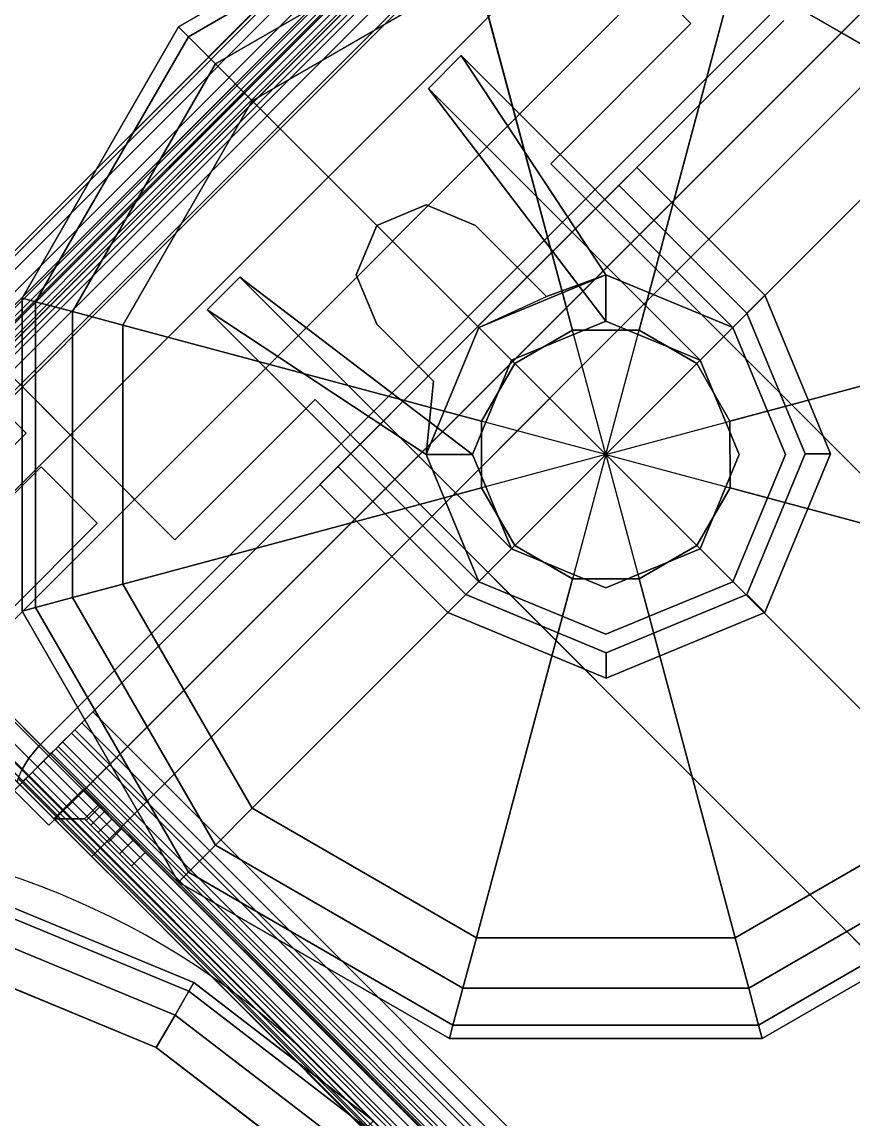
# Model space of a CAD drawing. Extents: x -170 to 1783, y -20 to 1205.
# Drawn here: x 156.878 to 158.187, y 613.785 to 615.512 of the extents above; entities that cross this region are included whole.
import ezdxf

# ---------------------------------------------------------------- set-up
doc = ezdxf.new("R2010")
doc.units = 0
doc.header["$LTSCALE"] = 96
doc.header["$MEASUREMENT"] = 0
for name, color, linetype in [('A-FURN-3-PANEL-GLIDE', 7, 'Continuous'), ('A-FURN-3-PANEL-GLIDE-HOUSING', 7, 'Continuous'), ('A-FURN-3-PANEL-RACE', 7, 'Continuous'), ('A-FURN-3-PANEL-SIDE1', 7, 'Continuous'), ('A-FURN-3-PANEL-TOPCAP', 7, 'Continuous'), ('A-FURN-3-PANEL-TRIM', 7, 'Continuous'), ('A-FURN-3-WKSF-TOP', 7, 'Continuous'), ('A-FURN-3-WKSF-TRIM', 7, 'Continuous'), ('A-FURN-P-PNLS', 7, 'Continuous'), ('A-FURN-P-WKSF', 7, 'Continuous'), ('MAIN_PANEL', 7, 'Continuous'), ('MAIN_PANEL_COMP', 7, 'Continuous'), ('MAIN_WKSURF', 7, 'Continuous')]:
    doc.layers.add(name, color=color, linetype=linetype)

# ---------------------------------------------------------------- blocks, each defined once
blk = doc.blocks.new('EC-EFN-244')
at = {"layer": 'A-FURN-3-PANEL-GLIDE', "color": 20, "linetype": 'Continuous'}
for points in [[(0.4201, 1.8052, 0.2464), (0.4091, 1.8242, 0.1642), (0.885, 1.9517, 0.1642), (0.885, 1.9297, 0.2464)], [(0.4091, 1.8242, 0.1642), (0.4201, 1.8052, 0.0821), (0.885, 1.9297, 0.0821), (0.885, 1.9517, 0.1642)], [(0.4502, 1.7531, 0.3065), (0.4201, 1.8052, 0.2464), (0.885, 1.9297, 0.2464), (0.885, 1.8696, 0.3065)], [(0.4201, 1.8052, 0.0821), (0.4502, 1.7531, 0.022), (0.885, 1.8696, 0.022), (0.885, 1.9297, 0.0821)], [(0.4912, 1.682, 0.3285), (0.4502, 1.7531, 0.3065), (0.885, 1.8696, 0.3065), (0.885, 1.7875, 0.3285)], [(0.4502, 1.7531, 0.022), (0.4912, 1.682), (0.885, 1.7875), (0.885, 1.8696, 0.022)], [(0.7837, 1.1754, 0.3285), (0.4912, 1.682, 0.3285), (0.885, 1.7875, 0.3285), (0.885, 1.2025, 0.3285)], [(0.885, 1.2025, 0.3285), (0.885, 1.7875, 0.3285), (1.2787, 1.682, 0.3285), (0.9862, 1.1754, 0.3285)], [(0.7096, 1.1013, 0.3285), (0.203, 1.3937, 0.3285), (0.4912, 1.682, 0.3285), (0.7837, 1.1754, 0.3285)], [(0.9862, 1.1754, 0.3285), (1.2787, 1.682, 0.3285), (1.567, 1.3937, 0.3285), (1.0604, 1.1013, 0.3285)], [(-0.0447, 1, 0.2464), (-0.0668, 1, 0.1642), (0.0608, 1.4759, 0.1642), (0.0798, 1.4649, 0.2464)], [(-0.0668, 1, 0.1642), (-0.0447, 1, 0.0821), (0.0798, 1.4649, 0.0821), (0.0608, 1.4759, 0.1642)], [(0.0154, 1, 0.3065), (-0.0447, 1, 0.2464), (0.0798, 1.4649, 0.2464), (0.1319, 1.4348, 0.3065)], [(-0.0447, 1, 0.0821), (0.0154, 1, 0.022), (0.1319, 1.4348, 0.022), (0.0798, 1.4649, 0.0821)], [(0.0975, 1, 0.3285), (0.0154, 1, 0.3065), (0.1319, 1.4348, 0.3065), (0.203, 1.3937, 0.3285)], [(0.0154, 1, 0.022), (0.0975, 1), (0.203, 1.3937), (0.1319, 1.4348, 0.022)], [(0.6825, 1, 0.3285), (0.0975, 1, 0.3285), (0.203, 1.3937, 0.3285), (0.7096, 1.1013, 0.3285)], [(1.0604, 1.1013, 0.3285), (1.567, 1.3937, 0.3285), (1.6725, 1, 0.3285), (1.0875, 1, 0.3285)], [(0.7837, 1.1754, 3.5747), (0.7837, 1.1754, 0.3285), (0.885, 1.2025, 0.3285), (0.885, 1.2025, 3.5747)], [(0.885, 1.2025, 3.5747), (0.885, 1.2025, 0.3285), (0.9862, 1.1754, 0.3285), (0.9862, 1.1754, 3.5747)], [(0.7096, 1.1013, 3.5747), (0.7096, 1.1013, 0.3285), (0.7837, 1.1754, 0.3285), (0.7837, 1.1754, 3.5747)], [(0.9862, 1.1754, 3.5747), (0.9862, 1.1754, 0.3285), (1.0604, 1.1013, 0.3285), (1.0604, 1.1013, 3.5747)], [(0.6825, 1, 3.5747), (0.6825, 1, 0.3285), (0.7096, 1.1013, 0.3285), (0.7096, 1.1013, 3.5747)], [(1.0604, 1.1013, 3.5747), (1.0604, 1.1013, 0.3285), (1.0875, 1, 0.3285), (1.0875, 1, 3.5747)], [(0.0798, 0.5351, 0.2464), (0.0608, 0.5241, 0.1642), (-0.0668, 1, 0.1642), (-0.0447, 1, 0.2464)], [(0.0608, 0.5241, 0.1642), (0.0798, 0.5351, 0.0821), (-0.0447, 1, 0.0821), (-0.0668, 1, 0.1642)], [(0.1319, 0.5652, 0.3065), (0.0798, 0.5351, 0.2464), (-0.0447, 1, 0.2464), (0.0154, 1, 0.3065)], [(0.0798, 0.5351, 0.0821), (0.1319, 0.5652, 0.022), (0.0154, 1, 0.022), (-0.0447, 1, 0.0821)], [(0.203, 0.6063, 0.3285), (0.1319, 0.5652, 0.3065), (0.0154, 1, 0.3065), (0.0975, 1, 0.3285)], [(0.1319, 0.5652, 0.022), (0.203, 0.6063), (0.0975, 1), (0.0154, 1, 0.022)], [(0.7096, 0.8988, 0.3285), (0.203, 0.6063, 0.3285), (0.0975, 1, 0.3285), (0.6825, 1, 0.3285)], [(0.7096, 0.8988, 3.5747), (0.7096, 0.8988, 0.3285), (0.6825, 1, 0.3285), (0.6825, 1, 3.5747)], [(1.0875, 1, 3.5747), (1.0875, 1, 0.3285), (1.0604, 0.8988, 0.3285), (1.0604, 0.8988, 3.5747)], [(1.0875, 1, 0.3285), (1.6725, 1, 0.3285), (1.567, 0.6063, 0.3285), (1.0604, 0.8988, 0.3285)], [(1.6725, 1, 0.3285), (1.7546, 1, 0.3065), (1.6381, 0.5652, 0.3065), (1.567, 0.6063, 0.3285)], [(1.7546, 1, 0.022), (1.6725, 1), (1.567, 0.6063), (1.6381, 0.5652, 0.022)], [(1.7546, 1, 0.3065), (1.8147, 1, 0.2464), (1.6902, 0.5351, 0.2464), (1.6381, 0.5652, 0.3065)], [(1.8147, 1, 0.0821), (1.7546, 1, 0.022), (1.6381, 0.5652, 0.022), (1.6902, 0.5351, 0.0821)], [(1.8147, 1, 0.2464), (1.8367, 1, 0.1642), (1.7092, 0.5241, 0.1642), (1.6902, 0.5351, 0.2464)], [(1.8367, 1, 0.1642), (1.8147, 1, 0.0821), (1.6902, 0.5351, 0.0821), (1.7092, 0.5241, 0.1642)], [(0.7837, 0.8246, 0.3285), (0.4912, 0.318, 0.3285), (0.203, 0.6063, 0.3285), (0.7096, 0.8988, 0.3285)], [(0.7837, 0.8246, 3.5747), (0.7837, 0.8246, 0.3285), (0.7096, 0.8988, 0.3285), (0.7096, 0.8988, 3.5747)], [(1.0604, 0.8988, 3.5747), (1.0604, 0.8988, 0.3285), (0.9862, 0.8246, 0.3285), (0.9862, 0.8246, 3.5747)], [(1.0604, 0.8988, 0.3285), (1.567, 0.6063, 0.3285), (1.2787, 0.318, 0.3285), (0.9862, 0.8246, 0.3285)], [(0.885, 0.7975, 0.3285), (0.885, 0.2125, 0.3285), (0.4912, 0.318, 0.3285), (0.7837, 0.8246, 0.3285)], [(0.885, 0.7975, 3.5747), (0.885, 0.7975, 0.3285), (0.7837, 0.8246, 0.3285), (0.7837, 0.8246, 3.5747)], [(0.9862, 0.8246, 3.5747), (0.9862, 0.8246, 0.3285), (0.885, 0.7975, 0.3285), (0.885, 0.7975, 3.5747)], [(0.9862, 0.8246, 0.3285), (1.2787, 0.318, 0.3285), (0.885, 0.2125, 0.3285), (0.885, 0.7975, 0.3285)], [(0.4912, 0.318, 0.3285), (0.4502, 0.2469, 0.3065), (0.1319, 0.5652, 0.3065), (0.203, 0.6063, 0.3285)], [(0.4502, 0.2469, 0.022), (0.4912, 0.318), (0.203, 0.6063), (0.1319, 0.5652, 0.022)], [(1.567, 0.6063, 0.3285), (1.6381, 0.5652, 0.3065), (1.3198, 0.2469, 0.3065), (1.2787, 0.318, 0.3285)], [(1.6381, 0.5652, 0.022), (1.567, 0.6063), (1.2787, 0.318), (1.3198, 0.2469, 0.022)], [(0.4502, 0.2469, 0.3065), (0.4201, 0.1948, 0.2464), (0.0798, 0.5351, 0.2464), (0.1319, 0.5652, 0.3065)], [(0.4201, 0.1948, 0.0821), (0.4502, 0.2469, 0.022), (0.1319, 0.5652, 0.022), (0.0798, 0.5351, 0.0821)], [(1.6381, 0.5652, 0.3065), (1.6902, 0.5351, 0.2464), (1.3499, 0.1948, 0.2464), (1.3198, 0.2469, 0.3065)], [(1.6902, 0.5351, 0.0821), (1.6381, 0.5652, 0.022), (1.3198, 0.2469, 0.022), (1.3499, 0.1948, 0.0821)], [(0.4201, 0.1948, 0.2464), (0.4091, 0.1758, 0.1642), (0.0608, 0.5241, 0.1642), (0.0798, 0.5351, 0.2464)], [(0.4091, 0.1758, 0.1642), (0.4201, 0.1948, 0.0821), (0.0798, 0.5351, 0.0821), (0.0608, 0.5241, 0.1642)], [(1.6902, 0.5351, 0.2464), (1.7092, 0.5241, 0.1642), (1.3609, 0.1758, 0.1642), (1.3499, 0.1948, 0.2464)], [(1.7092, 0.5241, 0.1642), (1.6902, 0.5351, 0.0821), (1.3499, 0.1948, 0.0821), (1.3609, 0.1758, 0.1642)], [(0.885, 0.2125, 0.3285), (0.885, 0.1304, 0.3065), (0.4502, 0.2469, 0.3065), (0.4912, 0.318, 0.3285)], [(0.885, 0.1304, 0.022), (0.885, 0.2125), (0.4912, 0.318), (0.4502, 0.2469, 0.022)], [(1.2787, 0.318, 0.3285), (1.3198, 0.2469, 0.3065), (0.885, 0.1304, 0.3065), (0.885, 0.2125, 0.3285)], [(1.3198, 0.2469, 0.022), (1.2787, 0.318), (0.885, 0.2125), (0.885, 0.1304, 0.022)], [(0.885, 0.1304, 0.3065), (0.885, 0.0703, 0.2464), (0.4201, 0.1948, 0.2464), (0.4502, 0.2469, 0.3065)], [(0.885, 0.0703, 0.0821), (0.885, 0.1304, 0.022), (0.4502, 0.2469, 0.022), (0.4201, 0.1948, 0.0821)], [(1.3198, 0.2469, 0.3065), (1.3499, 0.1948, 0.2464), (0.885, 0.0703, 0.2464), (0.885, 0.1304, 0.3065)], [(1.3499, 0.1948, 0.0821), (1.3198, 0.2469, 0.022), (0.885, 0.1304, 0.022), (0.885, 0.0703, 0.0821)], [(0.885, 0.0703, 0.2464), (0.885, 0.0483, 0.1642), (0.4091, 0.1758, 0.1642), (0.4201, 0.1948, 0.2464)], [(0.885, 0.0483, 0.1642), (0.885, 0.0703, 0.0821), (0.4201, 0.1948, 0.0821), (0.4091, 0.1758, 0.1642)], [(1.3499, 0.1948, 0.2464), (1.3609, 0.1758, 0.1642), (0.885, 0.0483, 0.1642), (0.885, 0.0703, 0.2464)], [(1.3609, 0.1758, 0.1642), (1.3499, 0.1948, 0.0821), (0.885, 0.0703, 0.0821), (0.885, 0.0483, 0.1642)]]:
    blk.add_3dface(points, dxfattribs=at)
at = {"layer": 'A-FURN-3-PANEL-GLIDE', "color": 20, "linetype": 'Continuous', "invisible_edges": 12}
for points in [[(0.885, 1), (0.885, 1.7875), (0.4912, 1.682)], [(0.885, 1), (1.2787, 1.682), (0.885, 1.7875)], [(0.885, 1), (0.4912, 1.682), (0.203, 1.3937)], [(0.885, 1), (1.567, 1.3937), (1.2787, 1.682)], [(0.885, 1), (0.203, 1.3937), (0.0975, 1)], [(0.885, 1), (1.6725, 1), (1.567, 1.3937)], [(0.885, 1), (0.0975, 1), (0.203, 0.6063)], [(0.885, 1), (0.203, 0.6063), (0.4912, 0.318)], [(0.885, 1), (0.4912, 0.318), (0.885, 0.2125)], [(0.885, 1), (0.885, 0.2125), (1.2787, 0.318)], [(0.885, 1), (1.2787, 0.318), (1.567, 0.6063)], [(0.885, 1), (1.567, 0.6063), (1.6725, 1)]]:
    blk.add_3dface(points, dxfattribs=at)
at = {"layer": 'A-FURN-3-PANEL-GLIDE-HOUSING', "color": 40, "linetype": 'Continuous'}
for points in [[(0.6, 1.3543, 4.1997), (0.6, 1.3143, 4.2397), (0.8848, 1.3143, 4.2397), (0.8848, 1.3543, 4.1997)], [(0.6, 1.3543, 3.6147), (0.6, 1.3543, 4.1997), (0.8848, 1.3543, 4.1997), (0.8848, 1.3543, 3.6147)], [(0.6, 1.3143, 3.5747), (0.6, 1.3543, 3.6147), (0.8848, 1.3543, 3.6147), (0.8848, 1.3143, 3.5747)], [(1.1344, 1.2509, 3.6147), (0.8848, 1.3543, 3.6147), (0.8848, 1.3543, 4.1997), (1.1344, 1.2509, 4.1997)], [(1.1344, 1.2509, 4.1997), (0.8848, 1.3543, 4.1997), (0.8848, 1.3143, 4.2397), (1.1061, 1.2227, 4.2397)], [(1.1061, 1.2227, 3.5747), (0.8848, 1.3143, 3.5747), (0.8848, 1.3543, 3.6147), (1.1344, 1.2509, 3.6147)], [(0.6849, 1.2001, 2.2447), (0.885, 1.283, 3.5747), (0.28, 1.283, 3.5747), (0.28, 1.283, 3.3867)], [(0.28, 1.21, 3.5747), (0.28, 1.21, 3.3867), (0.28, 1.283, 3.3867), (0.28, 1.283, 3.5747)], [(0.28, 1.283, 3.3867), (0.28, 1.21, 3.3867), (0.7365, 1.1485, 2.2447), (0.6849, 1.2001, 2.2447)], [(0.885, 1.283, 3.5747), (0.6849, 1.2001, 2.2447), (0.6849, 1.2001, 1.7347), (0.885, 1.283, 1.7347)], [(1.0851, 1.2001, 3.5747), (0.885, 1.283, 3.5747), (0.885, 1.283, 1.7347), (1.0851, 1.2001, 1.7347)], [(1.2378, 1.0013, 4.1997), (1.1344, 1.2509, 4.1997), (1.1061, 1.2227, 4.2397), (1.1978, 1.0013, 4.2397)], [(1.1978, 1.0013, 3.5747), (1.1061, 1.2227, 3.5747), (1.1344, 1.2509, 3.6147), (1.2378, 1.0013, 3.6147)], [(1.2378, 1.0013, 3.6147), (1.1344, 1.2509, 3.6147), (1.1344, 1.2509, 4.1997), (1.2378, 1.0013, 4.1997)], [(0.28, 1.21, 3.3867), (0.28, 1.21, 3.5747), (0.885, 1.21, 3.5747), (0.7365, 1.1485, 2.2447)], [(0.885, 1.21, 1.7347), (0.7365, 1.1485, 1.7347), (0.7365, 1.1485, 2.2447), (0.885, 1.21, 3.5747)], [(1.0335, 1.1485, 1.7347), (0.885, 1.21, 1.7347), (0.885, 1.21, 3.5747), (1.0335, 1.1485, 3.5747)], [(0.6849, 1.2001, 1.7347), (0.602, 1, 1.7347), (0.602, 1, 2.2447), (0.6849, 1.2001, 2.2447)], [(0.6849, 1.2001, 2.2447), (0.602, 1, 2.2447), (0.6432, 1.11, 2.2447)], [(0.6432, 1.11, 1.7347), (0.6849, 1.2001, 1.7347), (0.6849, 1.2001, 2.2447), (0.6432, 1.11, 2.2447)], [(1.168, 1, 3.5747), (1.0851, 1.2001, 3.5747), (1.0851, 1.2001, 1.7347), (1.168, 1, 1.7347)], [(0.7365, 1.1485, 1.7347), (0.675, 1, 1.7347), (0.675, 1, 2.2447), (0.7365, 1.1485, 2.2447)], [(1.095, 1, 1.7347), (1.0335, 1.1485, 1.7347), (1.0335, 1.1485, 3.5747), (1.095, 1, 3.5747)], [(0.485, 1.11, 2.2447), (0.4072, 1.0778, 2.2447), (0.4072, 1.0778, 1.7347), (0.485, 1.11, 1.7347)], [(0.485, 1.11, 1.7347), (0.6432, 1.11, 1.7347), (0.6432, 1.11, 2.2447), (0.485, 1.11, 2.2447)], [(0.4072, 1.0778, 2.2447), (0.375, 1, 2.2447), (0.375, 1, 1.7347), (0.4072, 1.0778, 1.7347)], [(0.375, 1, 2.2447), (0.4072, 0.9222, 2.2447), (0.4072, 0.9222, 1.7347), (0.375, 1, 1.7347)], [(0.602, 1, 1.7347), (0.6849, 0.7999, 1.7347), (0.6849, 0.7999, 2.2447), (0.602, 1, 2.2447)], [(0.675, 1, 1.7347), (0.7365, 0.8515, 1.7347), (0.7365, 0.8515, 2.2447), (0.675, 1, 2.2447)], [(1.0335, 0.8515, 1.7347), (1.095, 1, 1.7347), (1.095, 1, 3.5747), (1.0335, 0.8515, 3.5747)], [(1.0851, 0.7999, 3.5747), (1.168, 1, 3.5747), (1.168, 1, 1.7347), (1.0851, 0.7999, 1.7347)], [(1.1344, 0.7517, 4.1997), (1.2378, 1.0013, 4.1997), (1.1978, 1.0013, 4.2397), (1.1061, 0.78, 4.2397)], [(1.1061, 0.78, 3.5747), (1.1978, 1.0013, 3.5747), (1.2378, 1.0013, 3.6147), (1.1344, 0.7517, 3.6147)], [(1.1344, 0.7517, 3.6147), (1.2378, 1.0013, 3.6147), (1.2378, 1.0013, 4.1997), (1.1344, 0.7517, 4.1997)], [(0.4072, 0.9222, 2.2447), (0.485, 0.89, 2.2447), (0.485, 0.89, 1.7347), (0.4072, 0.9222, 1.7347)], [(0.6116, 0.89, 2.2447), (0.6116, 0.89, 1.7347), (0.485, 0.89, 1.7347), (0.485, 0.89, 2.2447)], [(0.6849, 0.7999, 1.7347), (0.6116, 0.89, 1.7347), (0.6116, 0.89, 2.2447), (0.6849, 0.7999, 2.2447)], [(0.28, 0.79, 3.3867), (0.28, 0.717, 3.3867), (0.6849, 0.7999, 2.2447), (0.7365, 0.8515, 2.2447)], [(0.7365, 0.8515, 1.7347), (0.885, 0.79, 1.7347), (0.885, 0.79, 3.5747), (0.7365, 0.8515, 2.2447)], [(0.885, 0.79, 1.7347), (1.0335, 0.8515, 1.7347), (1.0335, 0.8515, 3.5747), (0.885, 0.79, 3.5747)], [(0.6849, 0.7999, 2.2447), (0.885, 0.717, 3.5747), (0.885, 0.717, 1.7347), (0.6849, 0.7999, 1.7347)], [(0.885, 0.717, 3.5747), (1.0851, 0.7999, 3.5747), (1.0851, 0.7999, 1.7347), (0.885, 0.717, 1.7347)], [(0.28, 0.79, 3.3867), (0.28, 0.79, 3.5747), (0.28, 0.717, 3.5747), (0.28, 0.717, 3.3867)], [(0.8848, 0.6483, 4.1997), (1.1344, 0.7517, 4.1997), (1.1061, 0.78, 4.2397), (0.8848, 0.6883, 4.2397)], [(0.8848, 0.6883, 3.5747), (1.1061, 0.78, 3.5747), (1.1344, 0.7517, 3.6147), (0.8848, 0.6483, 3.6147)], [(0.8848, 0.6483, 3.6147), (1.1344, 0.7517, 3.6147), (1.1344, 0.7517, 4.1997), (0.8848, 0.6483, 4.1997)], [(0.8848, 0.6483, 4.1997), (0.8848, 0.6883, 4.2397), (0.6, 0.6883, 4.2397), (0.6, 0.6483, 4.1997)], [(0.8848, 0.6883, 3.5747), (0.8848, 0.6483, 3.6147), (0.6, 0.6483, 3.6147), (0.6, 0.6883, 3.5747)], [(0.8848, 0.6483, 4.1997), (0.6, 0.6483, 4.1997), (0.6, 0.6483, 3.6147), (0.8848, 0.6483, 3.6147)]]:
    blk.add_3dface(points, dxfattribs=at)
for points, invisible_edges in [([(0.6, 0.6883, 4.2397), (0.8848, 0.6883, 4.2397), (0.8848, 1.3143, 4.2397), (0.6, 1.3143, 4.2397)], 2), ([(0.6002, 1.283, 3.5747), (0.6, 1.3143, 3.5747), (0.8848, 1.3143, 3.5747), (0.885, 1.283, 3.5747)], 4), ([(1.1061, 0.78, 4.2397), (1.1061, 1.2227, 4.2397), (0.8848, 1.3143, 4.2397), (0.8848, 0.6883, 4.2397)], 5), ([(1.1061, 1.2227, 3.5747), (1.0851, 1.2001, 3.5747), (0.885, 1.283, 3.5747), (0.8848, 1.3143, 3.5747)], 5), ([(0.28, 1.21, 3.5747), (0.28, 1.283, 3.5747), (0.885, 1.283, 3.5747), (0.885, 1.21, 3.5747)], 4), ([(0.885, 1.21, 1.7347), (0.885, 1.283, 1.7347), (0.6849, 1.2001, 1.7347), (0.7365, 1.1485, 1.7347)], 5), ([(1.0335, 1.1485, 1.7347), (1.0851, 1.2001, 1.7347), (0.885, 1.283, 1.7347), (0.885, 1.21, 1.7347)], 5), ([(0.885, 1.21, 3.5747), (0.885, 1.283, 3.5747), (1.0851, 1.2001, 3.5747), (1.0335, 1.1485, 3.5747)], 5), ([(1.1978, 1.0013, 3.5747), (1.168, 1, 3.5747), (1.0851, 1.2001, 3.5747), (1.1061, 1.2227, 3.5747)], 5), ([(1.1978, 1.0013, 4.2397), (1.1061, 1.2227, 4.2397), (1.1061, 0.78, 4.2397)], 2), ([(0.7365, 1.1485, 1.7347), (0.6849, 1.2001, 1.7347), (0.602, 1, 1.7347), (0.675, 1, 1.7347)], 5), ([(0.6849, 1.2001, 2.2447), (0.7365, 1.1485, 2.2447), (0.675, 1, 2.2447), (0.602, 1, 2.2447)], 12), ([(0.6849, 1.2001, 1.7347), (0.6432, 1.11, 1.7347), (0.602, 1, 1.7347)], 2), ([(1.095, 1, 1.7347), (1.168, 1, 1.7347), (1.0851, 1.2001, 1.7347), (1.0335, 1.1485, 1.7347)], 5), ([(1.0851, 1.2001, 3.5747), (1.168, 1, 3.5747), (1.095, 1, 3.5747), (1.0335, 1.1485, 3.5747)], 10), ([(0.485, 1.11, 1.7347), (0.4072, 1.0778, 1.7347), (0.4072, 0.9222, 1.7347), (0.485, 0.89, 1.7347)], 10), ([(0.485, 1.11, 2.2447), (0.485, 0.89, 2.2447), (0.4072, 0.9222, 2.2447), (0.4072, 1.0778, 2.2447)], 5), ([(0.485, 1.11, 1.7347), (0.602, 1, 1.7347), (0.6432, 1.11, 1.7347)], 3), ([(0.602, 1, 1.7347), (0.485, 1.11, 1.7347), (0.485, 0.89, 1.7347)], 15), ([(0.485, 1.11, 2.2447), (0.6432, 1.11, 2.2447), (0.602, 1, 2.2447)], 14), ([(0.602, 1, 2.2447), (0.485, 0.89, 2.2447), (0.485, 1.11, 2.2447)], 15), ([(0.4072, 1.0778, 2.2447), (0.4072, 0.9222, 2.2447), (0.375, 1, 2.2447)], 1), ([(0.4072, 1.0778, 1.7347), (0.375, 1, 1.7347), (0.4072, 0.9222, 1.7347)], 12), ([(0.602, 1, 1.7347), (0.485, 0.89, 1.7347), (0.6116, 0.89, 1.7347)], 13), ([(0.602, 1, 2.2447), (0.6116, 0.89, 2.2447), (0.485, 0.89, 2.2447)], 13), ([(0.675, 1, 1.7347), (0.602, 1, 1.7347), (0.6849, 0.7999, 1.7347), (0.7365, 0.8515, 1.7347)], 5), ([(0.602, 1, 2.2447), (0.675, 1, 2.2447), (0.7365, 0.8515, 2.2447), (0.6849, 0.7999, 2.2447)], 9), ([(0.602, 1, 1.7347), (0.6116, 0.89, 1.7347), (0.6849, 0.7999, 1.7347)], 1), ([(0.602, 1, 2.2447), (0.6849, 0.7999, 2.2447), (0.6116, 0.89, 2.2447)], 13), ([(1.0851, 0.7999, 1.7347), (1.168, 1, 1.7347), (1.095, 1, 1.7347), (1.0335, 0.8515, 1.7347)], 10), ([(1.0851, 0.7999, 3.5747), (1.0335, 0.8515, 3.5747), (1.095, 1, 3.5747), (1.168, 1, 3.5747)], 5), ([(1.1061, 0.78, 3.5747), (1.0851, 0.7999, 3.5747), (1.168, 1, 3.5747), (1.1978, 1.0013, 3.5747)], 5), ([(0.885, 0.79, 3.5747), (0.28, 0.79, 3.5747), (0.28, 0.79, 3.3867), (0.7365, 0.8515, 2.2447)], 8), ([(0.6849, 0.7999, 1.7347), (0.885, 0.717, 1.7347), (0.885, 0.79, 1.7347), (0.7365, 0.8515, 1.7347)], 10), ([(0.885, 0.717, 1.7347), (1.0851, 0.7999, 1.7347), (1.0335, 0.8515, 1.7347), (0.885, 0.79, 1.7347)], 10), ([(0.885, 0.717, 3.5747), (0.885, 0.79, 3.5747), (1.0335, 0.8515, 3.5747), (1.0851, 0.7999, 3.5747)], 5), ([(0.6849, 0.7999, 2.2447), (0.28, 0.717, 3.3867), (0.28, 0.717, 3.5747), (0.885, 0.717, 3.5747)], 8), ([(0.8848, 0.6883, 3.5747), (0.885, 0.717, 3.5747), (1.0851, 0.7999, 3.5747), (1.1061, 0.78, 3.5747)], 5), ([(0.28, 0.717, 3.5747), (0.28, 0.79, 3.5747), (0.885, 0.79, 3.5747), (0.885, 0.717, 3.5747)], 4), ([(0.6, 0.6883, 3.5747), (0.6002, 0.717, 3.5747), (0.885, 0.717, 3.5747), (0.8848, 0.6883, 3.5747)], 4)]:
    blk.add_3dface(points, dxfattribs=dict(at, invisible_edges=invisible_edges))
at = {"layer": 'A-FURN-3-PANEL-RACE', "color": 40, "linetype": 'Continuous'}
for points, invisible_edges in [([(0.08, 2.0125, 3.515), (0.08, 2.0125, 0.3963), (23.92, 2.0125, 0.3963), (23.92, 2.0125, 3.515)], 8), ([(0.5, 1.5745, 0.3963), (23.5, 1.5745, 0.3963), (0.08, 2.0125, 0.3963), (0.08, 1.5745, 0.3963)], 3), ([(23.5, 1.5745, 0.3963), (23.92, 1.5745, 0.3963), (23.92, 2.0125, 0.3963), (0.08, 2.0125, 0.3963)], 8), ([(23.86, 1.9525, 0.4563), (0.14, 1.9525, 0.4563), (0.14, 1.9525, 3.515), (23.86, 1.9525, 3.515)], 4), ([(0.5, 1.5745, 0.4563), (0.14, 1.5745, 0.4563), (0.14, 1.9525, 0.4563), (23.5, 1.5745, 0.4563)], 12), ([(23.5, 1.5745, 0.4563), (0.14, 1.9525, 0.4563), (23.86, 1.9525, 0.4563), (23.86, 1.5745, 0.4563)], 1), ([(0.5, 1.5745, 0.3963), (0.08, 1.5745, 0.3963), (0.14, 1.5745, 0.4563), (0.5, 1.5745, 0.4563)], 2), ([(2.098, 1.2625, 0.3963), (21.902, 1.2625, 0.3963), (0.5, 1.5745, 0.3963), (0.5, 1.2625, 0.3963)], 3), ([(23.5, 1.2625, 0.3963), (23.5, 1.5745, 0.3963), (0.5, 1.5745, 0.3963), (21.902, 1.2625, 0.3963)], 6), ([(2.098, 1.2625, 0.4563), (0.5, 1.2625, 0.4563), (0.5, 1.5745, 0.4563), (21.902, 1.2625, 0.4563)], 12), ([(23.5, 1.2625, 0.4563), (21.902, 1.2625, 0.4563), (0.5, 1.5745, 0.4563), (23.5, 1.5745, 0.4563)], 6), ([(0.5, 0.7375, 0.4563), (2.098, 0.7375, 0.4563), (23.5, 0.4255, 0.4563), (0.5, 0.4255, 0.4563)], 6), ([(0.5, 0.7375, 0.3963), (0.5, 0.4255, 0.3963), (23.5, 0.4255, 0.3963), (2.098, 0.7375, 0.3963)], 6), ([(0.5, 0.4255, 0.3963), (0.08, 0.4255, 0.3963), (0.08, -0.0125, 0.3963), (23.92, -0.0125, 0.3963)], 8), ([(0.5, 0.4255, 0.3963), (0.5, 0.4255, 0.4563), (0.14, 0.4255, 0.4563), (0.08, 0.4255, 0.3963)], 4), ([(0.5, 0.4255, 0.4563), (23.86, 0.0475, 0.4563), (0.14, 0.0475, 0.4563), (0.14, 0.4255, 0.4563)], 1), ([(23.5, 0.4255, 0.3963), (0.5, 0.4255, 0.3963), (23.92, -0.0125, 0.3963), (23.92, 0.4255, 0.3963)], 3), ([(23.5, 0.4255, 0.4563), (23.86, 0.4255, 0.4563), (23.86, 0.0475, 0.4563), (0.5, 0.4255, 0.4563)], 12), ([(0.6, 0.1425, 4.1797), (0.6, 0.1425, 4.2397), (0.6, 0.1024, 4.2344), (0.6, 0.1179, 4.1764)], 4), ([(0.6, 0.1179, 4.1764), (0.6, 0.1024, 4.2344), (0.6, 0.065, 4.2189), (0.6, 0.095, 4.1669)], 5), ([(0.6, 0.095, 4.1669), (0.6, 0.065, 4.2189), (0.6, 0.0329, 4.1943), (0.6, 0.0753, 4.1519)], 5), ([(0.6, 0.0753, 4.1519), (0.6, 0.0329, 4.1943), (0.6, 0.0082, 4.1622), (0.6, 0.0602, 4.1322)], 5), ([(0.6, 0.0602, 4.1322), (0.6, 0.0082, 4.1622), (0.6, -0.0072, 4.1248), (0.6, 0.0507, 4.1093)], 5), ([(0.14, 0.0475, 3.515), (0.6, 0.0475, 3.515), (0.6, -0.0125, 3.515), (0.08, -0.0125, 3.515)], 8), ([(0.14, 0.0475, 0.4563), (23.86, 0.0475, 0.4563), (23.86, 0.0475, 3.515), (0.14, 0.0475, 3.515)], 4), ([(0.6, 0.0507, 4.1093), (0.6, -0.0072, 4.1248), (0.6, -0.0125, 4.0847), (0.6, 0.0475, 4.0847)], 5), ([(0.6, 0.0475, 3.515), (23.4, 0.0475, 3.515), (23.4, 0.0475, 4.0847), (0.6, 0.0475, 4.0847)], 1), ([(0.6, 0.0475, 3.515), (0.6, 0.0475, 4.0847), (0.6, -0.0125, 4.0847), (0.6, -0.0125, 3.515)], 2), ([(23.92, -0.0125, 3.515), (23.92, -0.0125, 0.3963), (0.08, -0.0125, 0.3963), (0.08, -0.0125, 3.515)], 8), ([(23.4, -0.0125, 4.0847), (23.4, -0.0125, 3.515), (0.6, -0.0125, 3.515), (0.6, -0.0125, 4.0847)], 2)]:
    blk.add_3dface(points, dxfattribs=dict(at, invisible_edges=invisible_edges))
for points in [[(0.5, 1.2625, 0.3963), (0.5, 1.5745, 0.3963), (0.5, 1.5745, 0.4563), (0.5, 1.2625, 0.4563)], [(0.5, 1.2625, 0.4563), (2.098, 1.2625, 0.4563), (2.098, 1.2625, 0.3963), (0.5, 1.2625, 0.3963)], [(0.5, 0.7375, 0.4563), (0.5, 0.7375, 0.3963), (2.098, 0.7375, 0.3963), (2.098, 0.7375, 0.4563)], [(0.5, 0.7375, 0.3963), (0.5, 0.7375, 0.4563), (0.5, 0.4255, 0.4563), (0.5, 0.4255, 0.3963)], [(23.4, 0.1425, 4.1797), (23.4, 0.1425, 4.2397), (0.6, 0.1425, 4.2397), (0.6, 0.1425, 4.1797)], [(23.4, 0.1425, 4.2397), (23.4, 0.1024, 4.2344), (0.6, 0.1024, 4.2344), (0.6, 0.1425, 4.2397)], [(0.6, 0.1425, 4.1797), (0.6, 0.1179, 4.1764), (23.4, 0.1179, 4.1764), (23.4, 0.1425, 4.1797)], [(0.6, 0.1179, 4.1764), (0.6, 0.095, 4.1669), (23.4, 0.095, 4.1669), (23.4, 0.1179, 4.1764)], [(23.4, 0.1024, 4.2344), (23.4, 0.065, 4.2189), (0.6, 0.065, 4.2189), (0.6, 0.1024, 4.2344)], [(0.6, 0.095, 4.1669), (0.6, 0.0753, 4.1519), (23.4, 0.0753, 4.1519), (23.4, 0.095, 4.1669)], [(0.6, 0.0753, 4.1519), (0.6, 0.0602, 4.1322), (23.4, 0.0602, 4.1322), (23.4, 0.0753, 4.1519)], [(23.4, 0.065, 4.2189), (23.4, 0.0329, 4.1943), (0.6, 0.0329, 4.1943), (0.6, 0.065, 4.2189)], [(0.6, 0.0602, 4.1322), (0.6, 0.0507, 4.1093), (23.4, 0.0507, 4.1093), (23.4, 0.0602, 4.1322)], [(0.6, 0.0507, 4.1093), (0.6, 0.0475, 4.0847), (23.4, 0.0475, 4.0847), (23.4, 0.0507, 4.1093)], [(23.4, 0.0329, 4.1943), (23.4, 0.0082, 4.1622), (0.6, 0.0082, 4.1622), (0.6, 0.0329, 4.1943)], [(23.4, 0.0082, 4.1622), (23.4, -0.0072, 4.1248), (0.6, -0.0072, 4.1248), (0.6, 0.0082, 4.1622)], [(23.4, -0.0072, 4.1248), (23.4, -0.0125, 4.0847), (0.6, -0.0125, 4.0847), (0.6, -0.0072, 4.1248)]]:
    blk.add_3dface(points, dxfattribs=at)
at = {"layer": 'A-FURN-3-PANEL-SIDE1', "color": 7, "linetype": 'Continuous'}
for points in [[(23.3224, 1.955, 43.7401), (23.3228, 0.045, 43.7401), (0.6776, 0.045, 43.7401), (0.6776, 1.955, 43.7401)], [(0.6776, 0.045, 4.2397), (0.6776, 1.955, 4.2397), (0.6776, 1.955, 43.7401), (0.6776, 0.045, 43.7401)], [(23.3224, 0.045, 4.2397), (23.3224, 1.955, 4.2397), (0.6776, 1.955, 4.2397), (0.6776, 0.045, 4.2397)], [(23.3228, 0.045, 43.7401), (23.3224, 0.045, 4.2397), (0.6776, 0.045, 4.2397), (0.6776, 0.045, 43.7401)]]:
    blk.add_3dface(points, dxfattribs=at)
at = {"layer": 'A-FURN-3-PANEL-TOPCAP', "color": 60, "linetype": 'Continuous'}
for points, invisible_edges in [([(0.1285, 2.0047, 43.635), (0.1129, 1.9894, 43.635), (0.1129, 0.0106, 43.635), (0.1285, -0.0047, 43.635)], 10), ([(0.1285, -0.0047, 43.635), (0.144, -0.02, 43.635), (0.144, 2.02, 43.635), (0.1285, 2.0047, 43.635)], 10), ([(0.144, -0.02, 43.635), (0.269, -0.02, 43.635), (0.269, 2.02, 43.635), (0.144, 2.02, 43.635)], 10), ([(0.289, 2, 43.635), (0.269, 2.02, 43.635), (0.269, -0.02, 43.635), (0.289, 0, 43.635)], 10), ([(0.394, 2.02, 43.635), (0.3741, 2, 43.635), (0.3741, 0, 43.635), (0.394, -0.02, 43.635)], 10), ([(0.676, 2.02, 43.635), (0.394, 2.02, 43.635), (0.394, -0.02, 43.635), (0.676, -0.02, 43.635)], 10), ([(0.0965, 0.0273, 43.635), (0.1129, 0.0106, 43.635), (0.1129, 1.9894, 43.635), (0.0965, 1.9727, 43.635)], 10), ([(0.289, 0, 43.635), (0.3741, 0, 43.635), (0.3741, 2, 43.635), (0.289, 2, 43.635)], 10), ([(0.0965, 1.9727, 43.635), (0.08, 1.956, 43.635), (0.08, 0.044, 43.635), (0.0965, 0.0273, 43.635)], 8), ([(0.815, 0.045, 43.7401), (0.815, -0.02, 43.7741), (23.185, 0.014, 43.7401), (23.185, 0.045, 43.7401)], 1), ([(0.676, -0.02, 43.635), (0.6807, -0.02, 43.671), (0.7136, 0.014, 43.6622), (0.71, 0.014, 43.635)], 2), ([(0.6807, -0.02, 43.671), (0.6946, -0.02, 43.7045), (0.724, 0.014, 43.6875), (0.7136, 0.014, 43.6622)], 10), ([(0.6946, -0.02, 43.7045), (0.7167, -0.02, 43.7333), (0.7407, 0.014, 43.7093), (0.724, 0.014, 43.6875)], 10), ([(0.7167, -0.02, 43.7333), (0.7455, -0.02, 43.7554), (0.7625, 0.014, 43.726), (0.7407, 0.014, 43.7093)], 10), ([(0.7455, -0.02, 43.7554), (0.779, -0.02, 43.7693), (0.7878, 0.014, 43.7365), (0.7625, 0.014, 43.726)], 10), ([(0.779, -0.02, 43.7693), (0.815, -0.02, 43.7741), (0.815, 0.014, 43.7401), (0.7878, 0.014, 43.7365)], 10), ([(23.185, -0.02, 43.7741), (23.185, 0.014, 43.7401), (0.815, 0.014, 43.7401), (0.815, -0.02, 43.7741)], 5), ([(0.5044, -0.02, 44.0891), (0.6273, -0.02, 44.1426), (0.6324, 0, 44.1232), (0.5144, 0, 44.0717)], 10), ([(0.5144, 0, 44.0717), (0.6324, 0, 44.1232), (0.6544, 0, 44.0411), (0.5569, 0, 43.998)], 10), ([(0.5569, 0, 43.998), (0.6544, 0, 44.0411), (0.6596, -0.02, 44.0218), (0.5669, -0.02, 43.9807)], 10), ([(0.6273, -0.02, 44.1426), (0.76, -0.02, 44.161), (0.76, 0, 44.141), (0.6324, 0, 44.1232)], 10), ([(0.6324, 0, 44.1232), (0.76, 0, 44.141), (0.76, 0, 44.056), (0.6544, 0, 44.0411)], 10), ([(0.6544, 0, 44.0411), (0.76, 0, 44.056), (0.76, -0.02, 44.036), (0.6596, -0.02, 44.0218)], 10), ([(0.76, -0.02, 44.161), (23.24, -0.02, 44.161), (23.24, 0, 44.141), (0.76, 0, 44.141)], 10), ([(23.24, 0, 44.056), (0.76, 0, 44.056), (0.76, 0, 44.141), (23.24, 0, 44.141)], 10), ([(0.76, 0, 44.056), (23.24, 0, 44.056), (23.24, -0.02, 44.036), (0.76, -0.02, 44.036)], 10), ([(0.6807, -0.02, 43.671), (0.676, -0.02, 43.635), (0.394, -0.02, 43.635), (0.399, -0.02, 43.7363)], 8), ([(0.6946, -0.02, 43.7045), (0.6807, -0.02, 43.671), (0.399, -0.02, 43.7363), (0.4315, -0.02, 43.8323)], 10), ([(0.4315, -0.02, 43.8323), (0.4889, -0.02, 43.9159), (0.7167, -0.02, 43.7333), (0.6946, -0.02, 43.7045)], 10), ([(0.4419, -0.02, 44.1974), (0.5949, -0.02, 44.2633), (0.6273, -0.02, 44.1426), (0.5044, -0.02, 44.0891)], 10), ([(0.7455, -0.02, 43.7554), (0.7167, -0.02, 43.7333), (0.4889, -0.02, 43.9159), (0.5669, -0.02, 43.9807)], 10), ([(0.5669, -0.02, 43.9807), (0.6596, -0.02, 44.0218), (0.779, -0.02, 43.7693), (0.7455, -0.02, 43.7554)], 10), ([(0.5949, -0.02, 44.2633), (0.76, -0.02, 44.286), (0.76, -0.02, 44.161), (0.6273, -0.02, 44.1426)], 10), ([(0.815, -0.02, 43.7741), (0.779, -0.02, 43.7693), (0.6596, -0.02, 44.0218), (0.76, -0.02, 44.036)], 10), ([(0.76, -0.02, 44.161), (0.76, -0.02, 44.286), (23.24, -0.02, 44.286), (23.24, -0.02, 44.161)], 5), ([(23.185, -0.02, 43.7741), (0.815, -0.02, 43.7741), (0.76, -0.02, 44.036), (23.24, -0.02, 44.036)], 10)]:
    blk.add_3dface(points, dxfattribs=dict(at, invisible_edges=invisible_edges))
for points in [[(0.0957, 0.044, 43.8177), (0.08, 0.044, 43.635), (0.08, 1.956, 43.635), (0.0957, 1.956, 43.8177)], [(0.1595, 0.044, 43.9895), (0.0957, 0.044, 43.8177), (0.0957, 1.956, 43.8177), (0.1595, 1.956, 43.9895)], [(0.2668, 0.044, 44.1382), (0.1595, 0.044, 43.9895), (0.1595, 1.956, 43.9895), (0.2668, 1.956, 44.1382)], [(0.4099, 0.044, 44.2528), (0.2668, 0.044, 44.1382), (0.2668, 1.956, 44.1382), (0.4099, 1.956, 44.2528)], [(0.5783, 0.044, 44.3252), (0.4099, 0.044, 44.2528), (0.4099, 1.956, 44.2528), (0.5783, 1.956, 44.3252)], [(0.76, 0.044, 44.35), (0.5783, 0.044, 44.3252), (0.5783, 1.956, 44.3252), (0.76, 1.956, 44.35)], [(0.76, 0.044, 44.35), (0.76, 1.956, 44.35), (23.24, 1.956, 44.35), (23.24, 0.044, 44.35)], [(0.4136, 0.0195, 44.248), (0.4099, 0.044, 44.2528), (0.5783, 0.044, 44.3252), (0.5806, 0.0195, 44.3203)], [(0.5806, 0.0195, 44.3203), (0.5783, 0.044, 44.3252), (0.76, 0.044, 44.35), (0.76, 0.0195, 44.3451)], [(0.71, 0.045, 43.635), (0.676, 0.045, 43.635), (0.676, -0.02, 43.635), (0.71, 0.014, 43.635)], [(0.7136, 0.045, 43.6622), (0.71, 0.045, 43.635), (0.71, 0.014, 43.635), (0.7136, 0.014, 43.6622)], [(0.724, 0.045, 43.6875), (0.7136, 0.045, 43.6622), (0.7136, 0.014, 43.6622), (0.724, 0.014, 43.6875)], [(0.7407, 0.045, 43.7093), (0.724, 0.045, 43.6875), (0.724, 0.014, 43.6875), (0.7407, 0.014, 43.7093)], [(0.7625, 0.045, 43.726), (0.7407, 0.045, 43.7093), (0.7407, 0.014, 43.7093), (0.7625, 0.014, 43.726)], [(0.76, 0.0195, 44.3451), (0.76, 0.044, 44.35), (23.24, 0.044, 44.35), (23.24, 0.0195, 44.3451)], [(0.7878, 0.045, 43.7365), (0.7625, 0.045, 43.726), (0.7625, 0.014, 43.726), (0.7878, 0.014, 43.7365)], [(0.815, 0.045, 43.7401), (0.7878, 0.045, 43.7365), (0.7878, 0.014, 43.7365), (0.815, 0.014, 43.7401)], [(0.4225, -0.0013, 44.2349), (0.4136, 0.0195, 44.248), (0.5806, 0.0195, 44.3203), (0.5856, -0.0013, 44.3065)], [(0.5856, -0.0013, 44.3065), (0.5806, 0.0195, 44.3203), (0.76, 0.0195, 44.3451), (0.76, -0.0013, 44.3313)], [(0.76, -0.0013, 44.3313), (0.76, 0.0195, 44.3451), (23.24, 0.0195, 44.3451), (23.24, -0.0013, 44.3313)], [(0.5913, -0.0151, 44.2864), (0.5856, -0.0013, 44.3065), (0.76, -0.0013, 44.3313), (0.76, -0.0151, 44.3105)], [(0.5949, -0.02, 44.2633), (0.5913, -0.0151, 44.2864), (0.76, -0.0151, 44.3105), (0.76, -0.02, 44.286)], [(0.76, -0.0151, 44.3105), (0.76, -0.0013, 44.3313), (23.24, -0.0013, 44.3313), (23.24, -0.0151, 44.3105)], [(0.76, -0.02, 44.286), (0.76, -0.0151, 44.3105), (23.24, -0.0151, 44.3105), (23.24, -0.02, 44.286)]]:
    blk.add_3dface(points, dxfattribs=at)
at = {"layer": 'A-FURN-3-PANEL-TRIM', "color": 60, "linetype": 'Continuous'}
for points, invisible_edges in [([(0.395, 2.0328, 43.635), (0.6776, 2.0328, 43.635), (0.6776, -0.0328, 43.635), (0.395, -0.0328, 43.635)], 8), ([(0.6, -0.1348, 3.5747), (0.6, 1.6815, 3.5747), (0.1, 1.6815, 3.5747), (0.1, 0.3185, 3.5747)], 10), ([(0.6, -0.1348, 4.2397), (0.1, 0.3185, 4.2397), (0.1, 1.6815, 4.2397), (0.6, 1.6815, 4.2397)], 5), ([(0.1457, 0.3473, 43.635), (0.0802, 0.3473, 43.635), (0.0802, 1.6527, 43.635), (0.1457, 1.6527, 43.635)], 8), ([(0.2701, 1.6426, 43.635), (0.395, 1.6426, 43.635), (0.395, 0.3574, 43.635), (0.2701, 0.3574, 43.635)], 10), ([(0.1457, 1.6218, 43.635), (0.2155, 1.6218, 43.635), (0.2155, 0.3782, 43.635), (0.1457, 0.3782, 43.635)], 10)]:
    blk.add_3dface(points, dxfattribs=dict(at, invisible_edges=invisible_edges))
for points in [[(0.1, 0.3185, 4.2397), (0.1, 0.3185, 3.5747), (0.1, 1.6815, 3.5747), (0.1, 1.6815, 4.2397)], [(0.6, 1.6815, 3.5747), (0.6, -0.1348, 3.5747), (0.6, -0.1348, 4.2397), (0.6, 1.6815, 4.2397)], [(0.0802, 0.3473, 43.635), (0.0802, 0.3473, 4.2397), (0.0802, 1.6527, 4.2397), (0.0802, 1.6527, 43.635)], [(0.1457, 0.3782, 4.2397), (0.1457, 0.3782, 43.635), (0.2155, 0.3782, 43.635), (0.2155, 0.3782, 4.2397)], [(0.2155, 0.3782, 43.635), (0.2155, 0.0891, 43.635), (0.2155, 0.0891, 4.2397), (0.2155, 0.3782, 4.2397)], [(0.2701, 0.3574, 4.2397), (0.2701, 0.3574, 43.635), (0.395, 0.3574, 43.635), (0.395, 0.3574, 4.2397)], [(0.2701, -0.0228, 43.635), (0.2701, 0.3574, 43.635), (0.2701, 0.3574, 4.2397), (0.2701, -0.0228, 4.2397)], [(0.395, 0.3574, 43.635), (0.395, -0.0328, 43.635), (0.395, -0.0328, 4.2397), (0.395, 0.3574, 4.2397)], [(0.6776, 0.045, 4.2397), (0.6776, -0.0328, 4.2397), (0.6776, -0.0328, 43.635), (0.6776, 0.045, 43.635)], [(0.395, -0.0328, 4.2397), (0.395, -0.0328, 43.635), (0.6776, -0.0328, 43.635), (0.6776, -0.0328, 4.2397)]]:
    blk.add_3dface(points, dxfattribs=at)
at = {"layer": 'A-FURN-P-PNLS', "color": 60, "linetype": 'Continuous'}
for p, q in [((0, 0), (0, 2)), ((24, 0), (0, 0))]:
    blk.add_line(p, q, dxfattribs=at)
blk = doc.blocks.new('EC-WYC-64-2424-T')
at = {"layer": 'A-FURN-3-WKSF-TOP', "color": 60, "linetype": 'Continuous'}
for points, invisible_edges in [([(23.882, -70.632, 29), (23.8394, -70.9555, 29), (0.1606, -70.9555, 29), (0.118, -70.632, 29)], 10), ([(23.882, -70.632, 27.75), (0.118, -70.632, 27.75), (0.1606, -70.9555, 27.75), (23.8394, -70.9555, 27.75)], 5), ([(0.2855, -71.257, 29), (0.1606, -70.9555, 29), (23.8394, -70.9555, 29), (23.7145, -71.257, 29)], 10), ([(0.2855, -71.257, 27.75), (23.7145, -71.257, 27.75), (23.8394, -70.9555, 27.75), (0.1606, -70.9555, 27.75)], 5)]:
    blk.add_3dface(points, dxfattribs=dict(at, invisible_edges=invisible_edges))
at = {"layer": 'A-FURN-3-WKSF-TRIM', "color": 40, "linetype": 'Continuous'}
for points in [[(0.0619, -70.982, 28.941), (0.0466, -70.9861, 28.882), (0, -70.632, 28.882), (0.0158, -70.632, 28.941)], [(0.0466, -70.9861, 28.882), (0.0466, -70.9861, 27.868), (0, -70.632, 27.868), (0, -70.632, 28.882)], [(0.0466, -70.9861, 27.868), (0.0619, -70.982, 27.809), (0.0158, -70.632, 27.809), (0, -70.632, 27.868)], [(0.1036, -70.9708, 28.9842), (0.0619, -70.982, 28.941), (0.0158, -70.632, 28.941), (0.059, -70.632, 28.9842)], [(0.0619, -70.982, 27.809), (0.1036, -70.9708, 27.7658), (0.059, -70.632, 27.7658), (0.0158, -70.632, 27.809)], [(0.1606, -70.9555, 29), (0.1036, -70.9708, 28.9842), (0.059, -70.632, 28.9842), (0.118, -70.632, 29)], [(0.1036, -70.9708, 27.7658), (0.1606, -70.9555, 27.75), (0.118, -70.632, 27.75), (0.059, -70.632, 27.7658)], [(0.2855, -71.257, 29), (0.2344, -71.2865, 28.9842), (0.1036, -70.9708, 28.9842), (0.1606, -70.9555, 29)], [(0.2344, -71.2865, 27.7658), (0.2855, -71.257, 27.75), (0.1606, -70.9555, 27.75), (0.1036, -70.9708, 27.7658)], [(0.2344, -71.2865, 28.9842), (0.197, -71.3081, 28.941), (0.0619, -70.982, 28.941), (0.1036, -70.9708, 28.9842)], [(0.197, -71.3081, 27.809), (0.2344, -71.2865, 27.7658), (0.1036, -70.9708, 27.7658), (0.0619, -70.982, 27.809)], [(0.197, -71.3081, 28.941), (0.1833, -71.316, 28.882), (0.0466, -70.9861, 28.882), (0.0619, -70.982, 28.941)], [(0.1833, -71.316, 27.868), (0.197, -71.3081, 27.809), (0.0619, -70.982, 27.809), (0.0466, -70.9861, 27.868)], [(0.1833, -71.316, 28.882), (0.1833, -71.316, 27.868), (0.0466, -70.9861, 27.868), (0.0466, -70.9861, 28.882)]]:
    blk.add_3dface(points, dxfattribs=at)
at = {"layer": 'A-FURN-P-WKSF', "color": 7, "linetype": 'Continuous'}
blk.add_line((0, -28.0666), (0, -70.75), dxfattribs=at)
blk.add_arc((1.25, -70.75), 1.25, 180, 270, dxfattribs=at)
blk = doc.blocks.new('EC-EC-1')
at = {"layer": 'A-FURN-3-PANEL-RACE', "color": 40, "linetype": 'Continuous'}
for points, invisible_edges in [([(0, 0, 3.515), (0, 0, 0.3963), (0, 1.8399, 0.3963), (0, 1.8399, 3.515)], 8), ([(0, 0.1015, 4.0847), (0, 0.1015, 3.515), (0, 1.7384, 3.515), (0, 1.7384, 4.0847)], 2), ([(0.06, 0.1015, 4.0847), (0.06, 1.7384, 4.0847), (0.06, 1.7384, 3.515), (0.06, 0.1015, 3.515)], 4)]:
    blk.add_3dface(points, dxfattribs=dict(at, invisible_edges=invisible_edges))
for points in [[(0.0053, 0.1015, 4.1248), (0, 0.1015, 4.0847), (0, 1.7384, 4.0847), (0.0053, 1.7384, 4.1248)], [(0.0208, 0.1015, 4.1622), (0.0053, 0.1015, 4.1248), (0.0053, 1.7384, 4.1248), (0.0208, 1.7384, 4.1622)], [(0.0454, 0.1015, 4.1943), (0.0208, 0.1015, 4.1622), (0.0208, 1.7384, 4.1622), (0.0454, 1.7384, 4.1943)], [(0.0775, 0.1015, 4.2189), (0.0454, 0.1015, 4.1943), (0.0454, 1.7384, 4.1943), (0.0775, 1.7384, 4.2189)], [(0.0632, 1.7384, 4.1093), (0.06, 1.7384, 4.0847), (0.06, 0.1015, 4.0847), (0.0632, 0.1015, 4.1093)], [(0.0727, 1.7384, 4.1322), (0.0632, 1.7384, 4.1093), (0.0632, 0.1015, 4.1093), (0.0727, 0.1015, 4.1322)], [(0.0878, 1.7384, 4.1519), (0.0727, 1.7384, 4.1322), (0.0727, 0.1015, 4.1322), (0.0878, 0.1015, 4.1519)], [(0.1149, 0.1015, 4.2344), (0.0775, 0.1015, 4.2189), (0.0775, 1.7384, 4.2189), (0.1149, 1.7384, 4.2344)], [(0.1075, 1.7384, 4.1669), (0.0878, 1.7384, 4.1519), (0.0878, 0.1015, 4.1519), (0.1075, 0.1015, 4.1669)], [(0.1304, 1.7384, 4.1764), (0.1075, 1.7384, 4.1669), (0.1075, 0.1015, 4.1669), (0.1304, 0.1015, 4.1764)], [(0.155, 0.1015, 4.2397), (0.1149, 0.1015, 4.2344), (0.1149, 1.7384, 4.2344), (0.155, 1.7384, 4.2397)], [(0.155, 1.7384, 4.1797), (0.1304, 1.7384, 4.1764), (0.1304, 0.1015, 4.1764), (0.155, 0.1015, 4.1797)], [(0.155, 0.1015, 4.1797), (0.155, 0.1015, 4.2397), (0.155, 1.7384, 4.2397), (0.155, 1.7384, 4.1797)]]:
    blk.add_3dface(points, dxfattribs=at)

msp = doc.modelspace()

# ---------------------------------------------------------------- block references
at = {"layer": 'MAIN_PANEL', "color": 47, "linetype": 'Continuous', "rotation": 315}
msp.add_blockref('EC-EFN-244', (156.46423, 614.74962), dxfattribs=at)
at = {"layer": 'MAIN_PANEL_COMP', "color": 47, "linetype": 'Continuous', "rotation": 315}
msp.add_blockref('EC-EC-1', (156.52083, 614.80622), dxfattribs=at)
at = {"layer": 'MAIN_WKSURF', "color": 47, "linetype": 'Continuous', "rotation": 225}
msp.add_blockref('EC-WYC-64-2424-T', (207.37591, 563.83793), dxfattribs=at)

doc.saveas('drawing.dxf')
